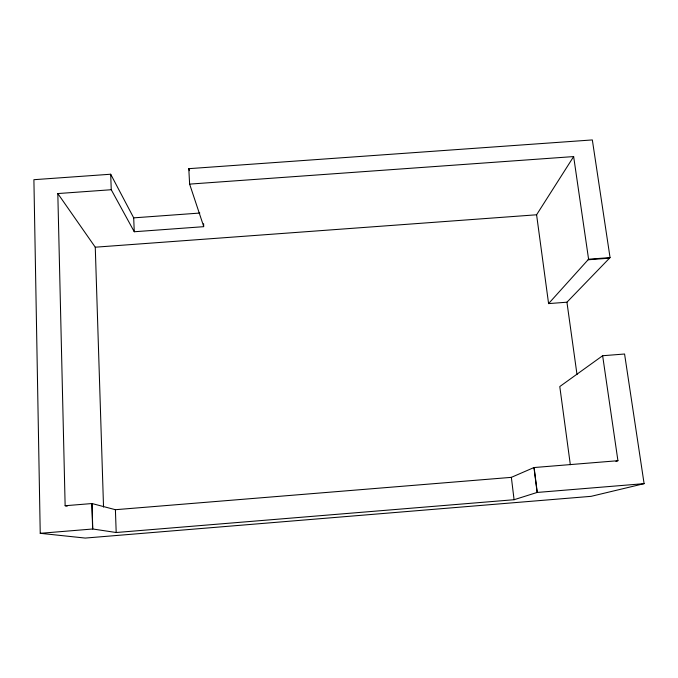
<?xml version="1.0" encoding="UTF-8"?>
<svg xmlns="http://www.w3.org/2000/svg" width="678" height="678" viewBox="0 0 678 678"><rect width="100%" height="100%" fill="white"/><g stroke="black" fill="none" stroke-linecap="round" stroke-linejoin="round"><path stroke-width="1.02" d="M536.595 214.782L573.647 156.576L189.628 184.111L188.789 168.669L592.335 139.931L610.056 257.606L566.935 302.202L548.587 303.6L536.595 214.782L95.267 247.199L57.816 193.561L111.251 189.73L134.261 231.749L203.773 226.672L189.628 184.111M548.587 303.6L588.589 259.216L610.056 257.606M134.261 231.749L133.693 217.858L110.692 174.229L33.9 179.695L40.231 533.315L85.25 538.069L591.148 496.33L644.1 483.651L624.574 354.018L602.64 355.73L559.782 386.553L570.334 464.718M511.356 477.354L534.103 467.489L537.264 492.406L514.077 499.72L116.192 532.51L92.623 528.967L91.877 503.5L115.404 509.703L511.356 477.354L514.077 499.72M615.921 461.379L617.929 460.709L602.64 355.73M57.816 193.561L65.139 505.729L92.022 503.542L92.767 528.993L40.231 533.315M617.929 460.709L533.967 467.549L537.12 492.448L644.1 483.651M588.089 259.776L609.514 258.165M133.693 217.858L199.832 213.053M65.139 505.729L67.173 506.195M188.789 168.669L189.433 170.67M573.647 156.576L588.589 259.216M566.935 302.202L577.012 374.587M203.603 223.706L203.714 225.681M110.692 174.229L111.251 189.73M115.404 509.703L116.192 532.51M95.267 247.199L103.539 507.085"/></g></svg>
